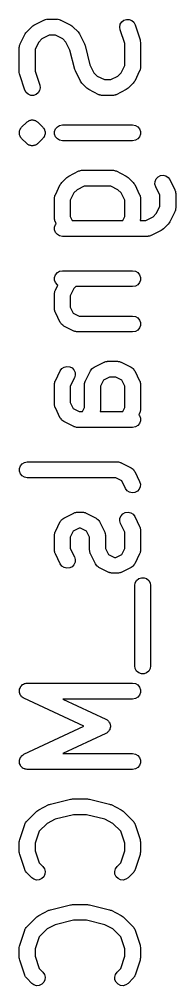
# Model space of a CAD drawing. Extents: x 98.6 to 179.6, y -142.3 to -46.5.
# Drawn here: x 117.99 to 119.47, y -114.81 to -105.66 of the extents above; entities that cross this region are included whole.
import ezdxf

# ---------------------------------------------------------------- set-up
doc = ezdxf.new("R2010")
doc.units = 0
doc.header["$MEASUREMENT"] = 0
doc.layers.add('BLACK', color=7, linetype='CONTINUOUS')

msp = doc.modelspace()

# ---------------------------------------------------------------- linework, layer by layer
at = {"layer": 'BLACK', "linetype": 'CONTINUOUS'}
for p, q in [((118.124, -105.717), (118.219, -105.669)), ((118.219, -105.669), (118.223, -105.668)), ((118.223, -105.668), (118.227, -105.666)), ((118.227, -105.666), (118.236, -105.664)), ((118.236, -105.664), (118.244, -105.661)), ((118.244, -105.661), (118.249, -105.662)), ((118.249, -105.662), (118.253, -105.661)), ((118.253, -105.661), (118.348, -105.661)), ((118.348, -105.661), (118.352, -105.662)), ((118.352, -105.662), (118.357, -105.661)), ((118.357, -105.661), (118.365, -105.664)), ((118.365, -105.664), (118.374, -105.666)), ((118.374, -105.666), (118.377, -105.668)), ((118.377, -105.668), (118.382, -105.669)), ((118.382, -105.669), (118.477, -105.717)), ((118.959, -105.686), (118.979, -105.67)), ((118.979, -105.67), (119.004, -105.662)), ((119.004, -105.662), (119.03, -105.663)), ((119.03, -105.663), (119.054, -105.672)), ((119.054, -105.672), (119.074, -105.689)), ((118.057, -105.778), (118.105, -105.731)), ((118.105, -105.731), (118.114, -105.724)), ((118.114, -105.724), (118.124, -105.717)), ((118.477, -105.717), (118.487, -105.724)), ((118.487, -105.724), (118.496, -105.731)), ((118.496, -105.731), (118.544, -105.778)), ((118.94, -105.734), (118.945, -105.708)), ((118.944, -105.76), (118.94, -105.734)), ((118.987, -105.891), (118.944, -105.76)), ((118.945, -105.708), (118.959, -105.686)), ((119.074, -105.689), (119.086, -105.712)), ((119.086, -105.712), (119.134, -105.855)), ((117.995, -105.893), (118.043, -105.798)), ((118.043, -105.798), (118.05, -105.788)), ((118.05, -105.788), (118.057, -105.778)), ((118.202, -105.845), (118.172, -105.876)), ((118.271, -105.811), (118.202, -105.845)), ((118.33, -105.811), (118.271, -105.811)), ((118.399, -105.845), (118.33, -105.811)), ((118.429, -105.876), (118.399, -105.845)), ((118.544, -105.778), (118.551, -105.788)), ((118.551, -105.788), (118.558, -105.798)), ((118.558, -105.798), (118.606, -105.893)), ((119.134, -105.855), (119.135, -105.867)), ((117.987, -105.926), (117.988, -105.922)), ((117.987, -106.165), (117.987, -105.926)), ((117.988, -105.918), (117.99, -105.909)), ((117.988, -105.922), (117.988, -105.918)), ((117.99, -105.909), (117.992, -105.901)), ((117.992, -105.901), (117.994, -105.897)), ((117.994, -105.897), (117.995, -105.893)), ((118.172, -105.876), (118.137, -105.944)), ((118.137, -105.944), (118.137, -106.152)), ((118.468, -105.953), (118.429, -105.876)), ((118.513, -106.135), (118.468, -105.953)), ((118.606, -105.893), (118.608, -105.901)), ((118.608, -105.901), (118.611, -105.908)), ((118.611, -105.908), (118.657, -106.091)), ((118.987, -106.099), (118.987, -105.891)), ((119.135, -105.867), (119.137, -105.879)), ((119.137, -105.879), (119.137, -106.117)), ((118.517, -106.143), (118.513, -106.135)), ((118.657, -106.091), (118.695, -106.168)), ((118.953, -106.168), (118.987, -106.099)), ((119.134, -106.134), (119.133, -106.143)), ((119.137, -106.126), (119.134, -106.134)), ((119.137, -106.117), (119.137, -106.121)), ((119.137, -106.121), (119.137, -106.126)), ((117.989, -106.176), (117.987, -106.165)), ((117.991, -106.188), (117.989, -106.176)), ((118.039, -106.331), (117.991, -106.188)), ((118.137, -106.152), (118.181, -106.284)), ((118.519, -106.15), (118.517, -106.143)), ((118.567, -106.246), (118.519, -106.15)), ((118.695, -106.168), (118.726, -106.198)), ((118.726, -106.198), (118.794, -106.232)), ((118.854, -106.232), (118.923, -106.198)), ((118.923, -106.198), (118.953, -106.168)), ((119.129, -106.15), (119.082, -106.246)), ((119.131, -106.146), (119.129, -106.15)), ((119.133, -106.143), (119.131, -106.146)), ((118.185, -106.309), (118.18, -106.335)), ((118.181, -106.284), (118.185, -106.309)), ((118.574, -106.255), (118.567, -106.246)), ((118.581, -106.265), (118.574, -106.255)), ((118.628, -106.313), (118.581, -106.265)), ((118.638, -106.32), (118.628, -106.313)), ((118.648, -106.327), (118.638, -106.32)), ((118.794, -106.232), (118.854, -106.232)), ((119.01, -106.32), (119.001, -106.327)), ((119.02, -106.313), (119.01, -106.32)), ((119.068, -106.265), (119.02, -106.313)), ((119.075, -106.255), (119.068, -106.265)), ((119.082, -106.246), (119.075, -106.255)), ((118.051, -106.354), (118.039, -106.331)), ((118.071, -106.371), (118.051, -106.354)), ((118.095, -106.381), (118.071, -106.371)), ((118.121, -106.382), (118.095, -106.381)), ((118.146, -106.373), (118.121, -106.382)), ((118.166, -106.357), (118.146, -106.373)), ((118.18, -106.335), (118.166, -106.357)), ((118.743, -106.375), (118.648, -106.327)), ((118.747, -106.376), (118.743, -106.375)), ((118.751, -106.378), (118.747, -106.376)), ((118.76, -106.379), (118.751, -106.378)), ((118.768, -106.382), (118.76, -106.379)), ((118.772, -106.382), (118.768, -106.382)), ((118.777, -106.382), (118.772, -106.382)), ((118.872, -106.382), (118.777, -106.382)), ((118.876, -106.382), (118.872, -106.382)), ((118.88, -106.382), (118.876, -106.382)), ((118.889, -106.379), (118.88, -106.382)), ((118.898, -106.378), (118.889, -106.379)), ((118.901, -106.376), (118.898, -106.378)), ((118.905, -106.375), (118.901, -106.376)), ((119.001, -106.327), (118.905, -106.375)), ((118.001, -106.693), (118.006, -106.688)), ((118.006, -106.688), (118.009, -106.683)), ((118.009, -106.683), (118.057, -106.635)), ((118.057, -106.635), (118.062, -106.632)), ((118.062, -106.632), (118.067, -106.627)), ((118.067, -106.627), (118.073, -106.624)), ((118.073, -106.624), (118.078, -106.62)), ((118.078, -106.62), (118.085, -106.619)), ((118.085, -106.619), (118.091, -106.616)), ((118.091, -106.616), (118.097, -106.615)), ((118.097, -106.615), (118.103, -106.614)), ((118.103, -106.614), (118.11, -106.614)), ((118.11, -106.614), (118.117, -106.614)), ((118.117, -106.614), (118.123, -106.615)), ((118.123, -106.615), (118.129, -106.616)), ((118.129, -106.616), (118.135, -106.619)), ((118.135, -106.619), (118.142, -106.62)), ((118.142, -106.62), (118.147, -106.624)), ((118.147, -106.624), (118.153, -106.627)), ((118.153, -106.627), (118.158, -106.632)), ((118.158, -106.632), (118.163, -106.635)), ((118.163, -106.635), (118.211, -106.683)), ((118.211, -106.683), (118.214, -106.688)), ((118.214, -106.688), (118.219, -106.693)), ((118.331, -106.698), (118.348, -106.679)), ((118.348, -106.679), (118.37, -106.666)), ((118.37, -106.666), (118.396, -106.661)), ((118.396, -106.661), (119.062, -106.661)), ((119.062, -106.661), (119.088, -106.666)), ((119.088, -106.666), (119.111, -106.679)), ((119.111, -106.679), (119.127, -106.698)), ((117.988, -106.729), (117.989, -106.726)), ((117.988, -106.736), (117.988, -106.729)), ((117.988, -106.743), (117.988, -106.736)), ((117.989, -106.746), (117.988, -106.743)), ((117.989, -106.723), (117.99, -106.72)), ((117.989, -106.726), (117.989, -106.723)), ((117.989, -106.749), (117.989, -106.746)), ((117.99, -106.752), (117.989, -106.749)), ((117.99, -106.717), (117.993, -106.711)), ((117.99, -106.72), (117.99, -106.717)), ((117.99, -106.755), (117.99, -106.752)), ((117.993, -106.761), (117.99, -106.755)), ((117.993, -106.711), (117.994, -106.704)), ((117.994, -106.768), (117.993, -106.761)), ((117.994, -106.704), (117.996, -106.702)), ((117.996, -106.77), (117.994, -106.768)), ((117.996, -106.702), (117.997, -106.698)), ((117.997, -106.773), (117.996, -106.77)), ((117.997, -106.698), (118, -106.696)), ((118, -106.776), (117.997, -106.773)), ((118, -106.696), (118.001, -106.693)), ((118.001, -106.779), (118, -106.776)), ((118.006, -106.784), (118.001, -106.779)), ((118.219, -106.779), (118.214, -106.784)), ((118.219, -106.693), (118.22, -106.696)), ((118.22, -106.776), (118.219, -106.779)), ((118.22, -106.696), (118.223, -106.698)), ((118.223, -106.773), (118.22, -106.776)), ((118.223, -106.698), (118.224, -106.702)), ((118.224, -106.77), (118.223, -106.773)), ((118.224, -106.702), (118.226, -106.704)), ((118.226, -106.768), (118.224, -106.77)), ((118.226, -106.704), (118.227, -106.711)), ((118.227, -106.761), (118.226, -106.768)), ((118.227, -106.711), (118.23, -106.717)), ((118.23, -106.755), (118.227, -106.761)), ((118.23, -106.717), (118.23, -106.72)), ((118.23, -106.72), (118.231, -106.723)), ((118.231, -106.749), (118.23, -106.752)), ((118.23, -106.752), (118.23, -106.755)), ((118.231, -106.723), (118.231, -106.726)), ((118.231, -106.726), (118.232, -106.729)), ((118.232, -106.743), (118.231, -106.746)), ((118.231, -106.746), (118.231, -106.749)), ((118.232, -106.729), (118.232, -106.736)), ((118.232, -106.736), (118.232, -106.743)), ((118.322, -106.723), (118.331, -106.698)), ((118.322, -106.749), (118.322, -106.723)), ((118.331, -106.773), (118.322, -106.749)), ((118.348, -106.793), (118.331, -106.773)), ((119.127, -106.773), (119.111, -106.793)), ((119.127, -106.698), (119.136, -106.723)), ((119.136, -106.749), (119.127, -106.773)), ((119.136, -106.723), (119.136, -106.749)), ((118.009, -106.789), (118.006, -106.784)), ((118.057, -106.837), (118.009, -106.789)), ((118.062, -106.84), (118.057, -106.837)), ((118.067, -106.845), (118.062, -106.84)), ((118.073, -106.848), (118.067, -106.845)), ((118.078, -106.852), (118.073, -106.848)), ((118.085, -106.853), (118.078, -106.852)), ((118.091, -106.856), (118.085, -106.853)), ((118.097, -106.857), (118.091, -106.856)), ((118.103, -106.858), (118.097, -106.857)), ((118.11, -106.858), (118.103, -106.858)), ((118.117, -106.858), (118.11, -106.858)), ((118.123, -106.857), (118.117, -106.858)), ((118.129, -106.856), (118.123, -106.857)), ((118.135, -106.853), (118.129, -106.856)), ((118.142, -106.852), (118.135, -106.853)), ((118.147, -106.848), (118.142, -106.852)), ((118.153, -106.845), (118.147, -106.848)), ((118.158, -106.84), (118.153, -106.845)), ((118.163, -106.837), (118.158, -106.84)), ((118.211, -106.789), (118.163, -106.837)), ((118.214, -106.784), (118.211, -106.789)), ((118.37, -106.806), (118.348, -106.793)), ((118.396, -106.811), (118.37, -106.806)), ((119.062, -106.811), (118.396, -106.811)), ((119.088, -106.806), (119.062, -106.811)), ((119.111, -106.793), (119.088, -106.806)), ((118.448, -107.152), (118.457, -107.145)), ((118.457, -107.145), (118.553, -107.097)), ((118.553, -107.097), (118.557, -107.096)), ((118.557, -107.096), (118.561, -107.094)), ((118.561, -107.094), (118.569, -107.093)), ((118.569, -107.093), (118.578, -107.09)), ((118.578, -107.09), (118.582, -107.09)), ((118.582, -107.09), (118.586, -107.09)), ((118.586, -107.09), (118.872, -107.09)), ((118.872, -107.09), (118.876, -107.09)), ((118.876, -107.09), (118.88, -107.09)), ((118.88, -107.09), (118.889, -107.093)), ((118.889, -107.093), (118.898, -107.094)), ((118.898, -107.094), (118.901, -107.096)), ((118.901, -107.096), (118.905, -107.097)), ((118.905, -107.097), (119.001, -107.145)), ((119.001, -107.145), (119.01, -107.152)), ((119.303, -107.152), (119.327, -107.14)), ((119.327, -107.14), (119.353, -107.137)), ((119.353, -107.137), (119.378, -107.143)), ((119.378, -107.143), (119.4, -107.158)), ((118.329, -107.322), (118.376, -107.226)), ((118.376, -107.226), (118.383, -107.217)), ((118.383, -107.217), (118.39, -107.207)), ((118.39, -107.207), (118.438, -107.159)), ((118.438, -107.159), (118.448, -107.152)), ((119.01, -107.152), (119.02, -107.159)), ((119.02, -107.159), (119.068, -107.207)), ((119.068, -107.207), (119.075, -107.217)), ((119.075, -107.217), (119.082, -107.226)), ((119.082, -107.226), (119.129, -107.322)), ((119.274, -107.221), (119.275, -107.195)), ((119.281, -107.246), (119.274, -107.221)), ((119.275, -107.195), (119.286, -107.171)), ((119.286, -107.171), (119.303, -107.152)), ((119.4, -107.158), (119.415, -107.179)), ((119.415, -107.179), (119.463, -107.274)), ((118.324, -107.338), (118.325, -107.329)), ((118.325, -107.329), (118.327, -107.326)), ((118.327, -107.326), (118.329, -107.322)), ((118.505, -107.304), (118.471, -107.373)), ((118.535, -107.274), (118.505, -107.304)), ((118.604, -107.24), (118.535, -107.274)), ((118.854, -107.24), (118.604, -107.24)), ((118.923, -107.274), (118.854, -107.24)), ((118.953, -107.304), (118.923, -107.274)), ((118.987, -107.373), (118.953, -107.304)), ((119.129, -107.322), (119.131, -107.326)), ((119.131, -107.326), (119.133, -107.329)), ((119.133, -107.329), (119.134, -107.338)), ((119.321, -107.325), (119.281, -107.246)), ((119.321, -107.433), (119.321, -107.325)), ((119.463, -107.274), (119.464, -107.278)), ((119.464, -107.278), (119.466, -107.282)), ((119.466, -107.282), (119.468, -107.29)), ((119.468, -107.29), (119.47, -107.299)), ((119.47, -107.299), (119.47, -107.303)), ((119.47, -107.303), (119.471, -107.307)), ((119.471, -107.307), (119.471, -107.45)), ((118.321, -107.346), (118.324, -107.338)), ((118.321, -107.351), (118.321, -107.346)), ((118.321, -107.355), (118.321, -107.351)), ((118.321, -107.546), (118.321, -107.355)), ((118.471, -107.373), (118.471, -107.528)), ((118.987, -107.528), (118.987, -107.373)), ((119.134, -107.338), (119.137, -107.346)), ((119.137, -107.346), (119.137, -107.351)), ((119.137, -107.351), (119.137, -107.355)), ((119.137, -107.355), (119.137, -107.546)), ((119.256, -107.532), (119.286, -107.501)), ((119.286, -107.501), (119.321, -107.433)), ((119.463, -107.484), (119.415, -107.579)), ((119.464, -107.48), (119.463, -107.484)), ((119.466, -107.476), (119.464, -107.48)), ((119.468, -107.467), (119.466, -107.476)), ((119.47, -107.459), (119.468, -107.467)), ((119.471, -107.45), (119.47, -107.455)), ((119.47, -107.455), (119.47, -107.459)), ((118.321, -107.55), (118.321, -107.546)), ((118.321, -107.554), (118.321, -107.55)), ((118.324, -107.563), (118.321, -107.554)), ((118.322, -107.628), (118.331, -107.603)), ((118.325, -107.571), (118.324, -107.563)), ((118.327, -107.575), (118.325, -107.571)), ((118.329, -107.579), (118.327, -107.575)), ((118.337, -107.596), (118.329, -107.579)), ((118.331, -107.603), (118.337, -107.596)), ((118.471, -107.528), (118.49, -107.566)), ((118.49, -107.566), (118.968, -107.566)), ((118.968, -107.566), (118.987, -107.528)), ((119.137, -107.554), (119.134, -107.563)), ((119.134, -107.563), (119.134, -107.566)), ((119.134, -107.566), (119.188, -107.566)), ((119.137, -107.546), (119.137, -107.55)), ((119.137, -107.55), (119.137, -107.554)), ((119.188, -107.566), (119.256, -107.532)), ((119.401, -107.599), (119.354, -107.646)), ((119.408, -107.589), (119.401, -107.599)), ((119.415, -107.579), (119.408, -107.589)), ((118.322, -107.654), (118.322, -107.628)), ((118.331, -107.678), (118.322, -107.654)), ((118.348, -107.698), (118.331, -107.678)), ((119.334, -107.66), (119.239, -107.708)), ((119.344, -107.653), (119.334, -107.66)), ((119.354, -107.646), (119.344, -107.653)), ((118.37, -107.711), (118.348, -107.698)), ((118.396, -107.716), (118.37, -107.711)), ((119.205, -107.716), (118.396, -107.716)), ((119.209, -107.715), (119.205, -107.716)), ((119.214, -107.715), (119.209, -107.715)), ((119.222, -107.713), (119.214, -107.715)), ((119.231, -107.711), (119.222, -107.713)), ((119.235, -107.709), (119.231, -107.711)), ((119.239, -107.708), (119.235, -107.709)), ((118.331, -108.079), (118.348, -108.059)), ((118.348, -108.059), (118.37, -108.046)), ((118.37, -108.046), (118.396, -108.042)), ((118.396, -108.042), (119.062, -108.042)), ((119.062, -108.042), (119.088, -108.046)), ((119.088, -108.046), (119.111, -108.059)), ((119.111, -108.059), (119.127, -108.079)), ((118.322, -108.104), (118.331, -108.079)), ((118.322, -108.13), (118.322, -108.104)), ((118.331, -108.154), (118.322, -108.13)), ((119.127, -108.079), (119.136, -108.104)), ((119.136, -108.13), (119.127, -108.154)), ((119.136, -108.104), (119.136, -108.13)), ((118.321, -108.251), (118.324, -108.243)), ((118.324, -108.243), (118.325, -108.234)), ((118.325, -108.234), (118.327, -108.23)), ((118.327, -108.23), (118.329, -108.226)), ((118.329, -108.226), (118.353, -108.178)), ((118.348, -108.174), (118.331, -108.154)), ((118.353, -108.178), (118.348, -108.174)), ((118.505, -108.209), (118.471, -108.278)), ((118.522, -108.192), (118.505, -108.209)), ((119.062, -108.192), (118.522, -108.192)), ((119.088, -108.187), (119.062, -108.192)), ((119.111, -108.174), (119.088, -108.187)), ((119.127, -108.154), (119.111, -108.174)), ((118.321, -108.256), (118.321, -108.251)), ((118.321, -108.26), (118.321, -108.256)), ((118.321, -108.403), (118.321, -108.26)), ((118.471, -108.278), (118.471, -108.385)), ((118.321, -108.407), (118.321, -108.403)), ((118.321, -108.411), (118.321, -108.407)), ((118.324, -108.42), (118.321, -108.411)), ((118.325, -108.428), (118.324, -108.42)), ((118.471, -108.385), (118.499, -108.442)), ((118.327, -108.432), (118.325, -108.428)), ((118.329, -108.436), (118.327, -108.432)), ((118.376, -108.531), (118.329, -108.436)), ((118.499, -108.442), (118.556, -108.471)), ((118.556, -108.471), (119.062, -108.471)), ((119.062, -108.471), (119.088, -108.475)), ((119.088, -108.475), (119.111, -108.488)), ((119.111, -108.488), (119.127, -108.508)), ((119.127, -108.508), (119.136, -108.532)), ((118.383, -108.54), (118.376, -108.531)), ((118.389, -108.549), (118.383, -108.54)), ((118.391, -108.551), (118.389, -108.549)), ((118.392, -108.552), (118.391, -108.551)), ((118.401, -108.558), (118.392, -108.552)), ((118.41, -108.565), (118.401, -108.558)), ((118.505, -108.613), (118.41, -108.565)), ((119.111, -108.603), (119.088, -108.616)), ((119.127, -108.583), (119.111, -108.603)), ((119.136, -108.559), (119.127, -108.583)), ((119.136, -108.532), (119.136, -108.559)), ((118.509, -108.614), (118.505, -108.613)), ((118.513, -108.616), (118.509, -108.614)), ((118.522, -108.618), (118.513, -108.616)), ((118.53, -108.62), (118.522, -108.618)), ((118.534, -108.62), (118.53, -108.62)), ((118.539, -108.621), (118.534, -108.62)), ((119.062, -108.621), (118.539, -108.621)), ((119.088, -108.616), (119.062, -108.621)), ((118.376, -108.988), (118.392, -108.967)), ((118.392, -108.967), (118.414, -108.953)), ((118.414, -108.953), (118.439, -108.947)), ((118.439, -108.947), (118.465, -108.95)), ((118.465, -108.95), (118.488, -108.961)), ((118.488, -108.961), (118.506, -108.98)), ((118.669, -108.979), (118.675, -108.97)), ((118.675, -108.97), (118.676, -108.969)), ((118.676, -108.969), (118.677, -108.967)), ((118.677, -108.967), (118.687, -108.961)), ((118.687, -108.961), (118.696, -108.955)), ((118.696, -108.955), (118.791, -108.907)), ((118.791, -108.907), (118.795, -108.906)), ((118.795, -108.906), (118.799, -108.904)), ((118.799, -108.904), (118.807, -108.902)), ((118.807, -108.902), (118.816, -108.9)), ((118.816, -108.9), (118.82, -108.9)), ((118.82, -108.9), (118.824, -108.899)), ((118.824, -108.899), (118.92, -108.899)), ((118.92, -108.899), (118.924, -108.9)), ((118.924, -108.9), (118.928, -108.9)), ((118.928, -108.9), (118.937, -108.902)), ((118.937, -108.902), (118.945, -108.904)), ((118.945, -108.904), (118.949, -108.906)), ((118.949, -108.906), (118.953, -108.907)), ((118.953, -108.907), (119.048, -108.955)), ((119.048, -108.955), (119.057, -108.961)), ((119.057, -108.961), (119.066, -108.967)), ((119.066, -108.967), (119.068, -108.969)), ((119.068, -108.969), (119.069, -108.97)), ((119.069, -108.97), (119.075, -108.979)), ((118.329, -109.083), (118.376, -108.988)), ((118.51, -109.055), (118.471, -109.135)), ((118.506, -108.98), (118.516, -109.004)), ((118.518, -109.03), (118.51, -109.055)), ((118.516, -109.004), (118.518, -109.03)), ((118.614, -109.083), (118.662, -108.988)), ((118.662, -108.988), (118.669, -108.979)), ((118.842, -109.049), (118.785, -109.078)), ((118.902, -109.049), (118.842, -109.049)), ((118.959, -109.078), (118.902, -109.049)), ((119.075, -108.979), (119.082, -108.988)), ((119.082, -108.988), (119.129, -109.083)), ((118.321, -109.108), (118.324, -109.1)), ((118.321, -109.113), (118.321, -109.108)), ((118.321, -109.117), (118.321, -109.113)), ((118.321, -109.307), (118.321, -109.117)), ((118.324, -109.1), (118.325, -109.091)), ((118.325, -109.091), (118.327, -109.088)), ((118.327, -109.088), (118.329, -109.083)), ((118.471, -109.135), (118.471, -109.29)), ((118.606, -109.117), (118.607, -109.113)), ((118.606, -109.337), (118.606, -109.117)), ((118.607, -109.108), (118.609, -109.1)), ((118.607, -109.113), (118.607, -109.108)), ((118.609, -109.1), (118.611, -109.091)), ((118.611, -109.091), (118.613, -109.088)), ((118.613, -109.088), (118.614, -109.083)), ((118.785, -109.078), (118.756, -109.135)), ((118.756, -109.135), (118.756, -109.355)), ((118.987, -109.135), (118.959, -109.078)), ((118.987, -109.337), (118.987, -109.135)), ((119.129, -109.083), (119.131, -109.088)), ((119.131, -109.088), (119.133, -109.091)), ((119.133, -109.091), (119.134, -109.1)), ((119.134, -109.1), (119.137, -109.108)), ((119.137, -109.108), (119.137, -109.113)), ((119.137, -109.113), (119.137, -109.117)), ((119.137, -109.117), (119.137, -109.355)), ((118.321, -109.312), (118.321, -109.307)), ((118.321, -109.316), (118.321, -109.312)), ((118.324, -109.324), (118.321, -109.316)), ((118.325, -109.333), (118.324, -109.324)), ((118.327, -109.337), (118.325, -109.333)), ((118.329, -109.341), (118.327, -109.337)), ((118.376, -109.436), (118.329, -109.341)), ((118.471, -109.29), (118.499, -109.347)), ((118.587, -109.375), (118.606, -109.337)), ((118.968, -109.375), (118.987, -109.337)), ((118.499, -109.347), (118.556, -109.375)), ((118.556, -109.375), (118.587, -109.375)), ((118.756, -109.364), (118.753, -109.372)), ((118.753, -109.372), (118.753, -109.375)), ((118.753, -109.375), (118.968, -109.375)), ((118.756, -109.355), (118.756, -109.359)), ((118.756, -109.359), (118.756, -109.364)), ((119.129, -109.389), (119.121, -109.405)), ((119.121, -109.405), (119.127, -109.413)), ((119.127, -109.413), (119.136, -109.437)), ((119.131, -109.384), (119.129, -109.389)), ((119.133, -109.381), (119.131, -109.384)), ((119.134, -109.372), (119.133, -109.381)), ((119.137, -109.364), (119.134, -109.372)), ((119.137, -109.355), (119.137, -109.359)), ((119.137, -109.359), (119.137, -109.364)), ((118.383, -109.445), (118.376, -109.436)), ((118.389, -109.454), (118.383, -109.445)), ((118.391, -109.455), (118.389, -109.454)), ((118.392, -109.457), (118.391, -109.455)), ((118.401, -109.463), (118.392, -109.457)), ((118.41, -109.47), (118.401, -109.463)), ((118.505, -109.517), (118.41, -109.47)), ((118.509, -109.519), (118.505, -109.517)), ((118.513, -109.521), (118.509, -109.519)), ((118.522, -109.522), (118.513, -109.521)), ((118.53, -109.525), (118.522, -109.522)), ((118.534, -109.525), (118.53, -109.525)), ((118.539, -109.525), (118.534, -109.525)), ((119.062, -109.525), (118.539, -109.525)), ((119.088, -109.521), (119.062, -109.525)), ((119.111, -109.508), (119.088, -109.521)), ((119.127, -109.488), (119.111, -109.508)), ((119.136, -109.463), (119.127, -109.488)), ((119.136, -109.437), (119.136, -109.463)), ((117.989, -109.913), (117.997, -109.889)), ((117.997, -109.889), (118.014, -109.869)), ((118.014, -109.869), (118.037, -109.856)), ((118.037, -109.856), (118.062, -109.851)), ((118.062, -109.851), (118.92, -109.851)), ((118.92, -109.851), (118.924, -109.852)), ((118.924, -109.852), (118.928, -109.852)), ((118.928, -109.852), (118.937, -109.854)), ((118.937, -109.854), (118.945, -109.856)), ((118.945, -109.856), (118.949, -109.858)), ((118.949, -109.858), (118.953, -109.859)), ((118.953, -109.859), (119.048, -109.907)), ((117.989, -109.939), (117.989, -109.913)), ((117.997, -109.964), (117.989, -109.939)), ((118.014, -109.984), (117.997, -109.964)), ((119.048, -109.907), (119.057, -109.914)), ((119.057, -109.914), (119.066, -109.92)), ((119.066, -109.92), (119.068, -109.921)), ((119.068, -109.921), (119.069, -109.923)), ((119.069, -109.923), (119.075, -109.932)), ((119.075, -109.932), (119.082, -109.941)), ((119.082, -109.941), (119.129, -110.036)), ((118.037, -109.997), (118.014, -109.984)), ((118.062, -110.001), (118.037, -109.997)), ((118.902, -110.001), (118.062, -110.001)), ((118.959, -110.03), (118.902, -110.001)), ((118.995, -110.103), (118.959, -110.03)), ((119.129, -110.036), (119.137, -110.061)), ((119.137, -110.061), (119.135, -110.087)), ((119.011, -110.124), (118.995, -110.103)), ((119.033, -110.138), (119.011, -110.124)), ((119.058, -110.144), (119.033, -110.138)), ((119.084, -110.141), (119.058, -110.144)), ((119.107, -110.13), (119.084, -110.141)), ((119.125, -110.111), (119.107, -110.13)), ((119.135, -110.087), (119.125, -110.111)), ((118.41, -110.383), (118.505, -110.336)), ((118.505, -110.336), (118.509, -110.334)), ((118.509, -110.334), (118.513, -110.332)), ((118.513, -110.332), (118.522, -110.331)), ((118.522, -110.331), (118.53, -110.328)), ((118.53, -110.328), (118.534, -110.328)), ((118.534, -110.328), (118.539, -110.328)), ((118.539, -110.328), (118.586, -110.328)), ((118.586, -110.328), (118.59, -110.328)), ((118.59, -110.328), (118.595, -110.328)), ((118.595, -110.328), (118.603, -110.331)), ((118.603, -110.331), (118.612, -110.332)), ((118.612, -110.332), (118.616, -110.334)), ((118.616, -110.334), (118.62, -110.336)), ((118.62, -110.336), (118.715, -110.383)), ((118.952, -110.361), (118.97, -110.342)), ((118.97, -110.342), (118.993, -110.331)), ((118.993, -110.331), (119.019, -110.328)), ((119.019, -110.328), (119.045, -110.334)), ((119.045, -110.334), (119.066, -110.348)), ((119.066, -110.348), (119.082, -110.369)), ((118.329, -110.512), (118.376, -110.417)), ((118.376, -110.417), (118.383, -110.408)), ((118.383, -110.408), (118.389, -110.399)), ((118.389, -110.399), (118.391, -110.397)), ((118.391, -110.397), (118.392, -110.396)), ((118.392, -110.396), (118.401, -110.39)), ((118.401, -110.39), (118.41, -110.383)), ((118.715, -110.383), (118.724, -110.39)), ((118.724, -110.39), (118.733, -110.396)), ((118.733, -110.396), (118.734, -110.397)), ((118.734, -110.397), (118.736, -110.399)), ((118.736, -110.399), (118.742, -110.408)), ((118.742, -110.408), (118.749, -110.417)), ((118.749, -110.417), (118.796, -110.512)), ((118.94, -110.411), (118.942, -110.385)), ((118.948, -110.436), (118.94, -110.411)), ((118.942, -110.385), (118.952, -110.361)), ((118.987, -110.516), (118.948, -110.436)), ((119.082, -110.369), (119.129, -110.464)), ((118.321, -110.537), (118.324, -110.529)), ((118.324, -110.529), (118.325, -110.52)), ((118.325, -110.52), (118.327, -110.516)), ((118.327, -110.516), (118.329, -110.512)), ((118.499, -110.506), (118.471, -110.563)), ((118.556, -110.478), (118.499, -110.506)), ((118.568, -110.478), (118.556, -110.478)), ((118.626, -110.506), (118.568, -110.478)), ((118.654, -110.563), (118.626, -110.506)), ((118.796, -110.512), (118.797, -110.516)), ((118.797, -110.516), (118.8, -110.52)), ((118.8, -110.52), (118.801, -110.529)), ((118.801, -110.529), (118.804, -110.537)), ((118.987, -110.671), (118.987, -110.516)), ((119.129, -110.464), (119.131, -110.469)), ((119.131, -110.469), (119.133, -110.472)), ((119.133, -110.472), (119.134, -110.481)), ((119.134, -110.481), (119.137, -110.489)), ((119.137, -110.489), (119.137, -110.494)), ((119.137, -110.494), (119.137, -110.498)), ((119.137, -110.498), (119.137, -110.688)), ((118.321, -110.541), (118.321, -110.537)), ((118.321, -110.546), (118.321, -110.541)), ((118.321, -110.688), (118.321, -110.546)), ((118.471, -110.563), (118.471, -110.671)), ((118.654, -110.688), (118.654, -110.563)), ((118.804, -110.537), (118.803, -110.541)), ((118.803, -110.541), (118.804, -110.546)), ((118.804, -110.546), (118.804, -110.671)), ((118.321, -110.693), (118.321, -110.688)), ((118.321, -110.697), (118.321, -110.693)), ((118.324, -110.705), (118.321, -110.697)), ((118.325, -110.714), (118.324, -110.705)), ((118.327, -110.718), (118.325, -110.714)), ((118.471, -110.671), (118.51, -110.75)), ((118.655, -110.693), (118.654, -110.688)), ((118.655, -110.697), (118.655, -110.693)), ((118.657, -110.705), (118.655, -110.697)), ((118.659, -110.714), (118.657, -110.705)), ((118.661, -110.718), (118.659, -110.714)), ((118.804, -110.671), (118.833, -110.728)), ((118.959, -110.728), (118.987, -110.671)), ((119.133, -110.714), (119.131, -110.718)), ((119.134, -110.705), (119.133, -110.714)), ((119.137, -110.697), (119.134, -110.705)), ((119.137, -110.688), (119.137, -110.693)), ((119.137, -110.693), (119.137, -110.697)), ((118.329, -110.722), (118.327, -110.718)), ((118.376, -110.817), (118.329, -110.722)), ((118.516, -110.801), (118.506, -110.825)), ((118.51, -110.75), (118.518, -110.775)), ((118.518, -110.775), (118.516, -110.801)), ((118.662, -110.722), (118.661, -110.718)), ((118.71, -110.817), (118.662, -110.722)), ((118.833, -110.728), (118.89, -110.756)), ((118.89, -110.756), (118.902, -110.756)), ((118.902, -110.756), (118.959, -110.728)), ((119.129, -110.722), (119.082, -110.817)), ((119.131, -110.718), (119.129, -110.722)), ((118.392, -110.838), (118.376, -110.817)), ((118.414, -110.852), (118.392, -110.838)), ((118.439, -110.858), (118.414, -110.852)), ((118.465, -110.856), (118.439, -110.858)), ((118.488, -110.844), (118.465, -110.856)), ((118.506, -110.825), (118.488, -110.844)), ((118.716, -110.826), (118.71, -110.817)), ((118.722, -110.835), (118.716, -110.826)), ((118.724, -110.836), (118.722, -110.835)), ((118.725, -110.838), (118.724, -110.836)), ((118.734, -110.844), (118.725, -110.838)), ((118.743, -110.851), (118.734, -110.844)), ((118.838, -110.898), (118.743, -110.851)), ((118.843, -110.9), (118.838, -110.898)), ((118.953, -110.898), (118.949, -110.9)), ((119.048, -110.851), (118.953, -110.898)), ((119.057, -110.844), (119.048, -110.851)), ((119.066, -110.838), (119.057, -110.844)), ((119.068, -110.836), (119.066, -110.838)), ((119.069, -110.835), (119.068, -110.836)), ((119.075, -110.826), (119.069, -110.835)), ((119.082, -110.817), (119.075, -110.826)), ((118.846, -110.902), (118.843, -110.9)), ((118.855, -110.903), (118.846, -110.902)), ((118.863, -110.906), (118.855, -110.903)), ((118.868, -110.905), (118.863, -110.906)), ((118.872, -110.906), (118.868, -110.905)), ((118.92, -110.906), (118.872, -110.906)), ((118.924, -110.905), (118.92, -110.906)), ((118.928, -110.906), (118.924, -110.905)), ((118.937, -110.903), (118.928, -110.906)), ((118.945, -110.902), (118.937, -110.903)), ((118.949, -110.9), (118.945, -110.902)), ((119.087, -110.996), (119.1, -110.974)), ((119.1, -110.974), (119.12, -110.957)), ((119.12, -110.957), (119.145, -110.948)), ((119.145, -110.948), (119.171, -110.948)), ((119.171, -110.948), (119.195, -110.957)), ((119.195, -110.957), (119.215, -110.974)), ((119.215, -110.974), (119.228, -110.996)), ((119.083, -111.022), (119.087, -110.996)), ((119.083, -111.784), (119.083, -111.022)), ((119.228, -110.996), (119.233, -111.022)), ((119.233, -111.022), (119.233, -111.784)), ((119.087, -111.809), (119.083, -111.784)), ((119.1, -111.832), (119.087, -111.809)), ((119.228, -111.809), (119.215, -111.832)), ((119.233, -111.784), (119.228, -111.809)), ((119.12, -111.849), (119.1, -111.832)), ((119.145, -111.857), (119.12, -111.849)), ((119.171, -111.857), (119.145, -111.857)), ((119.195, -111.849), (119.171, -111.857)), ((119.215, -111.832), (119.195, -111.849)), ((117.99, -112.002), (117.994, -111.993)), ((117.994, -111.993), (117.997, -111.984)), ((117.997, -111.984), (118, -111.982)), ((118, -111.982), (118.001, -111.979)), ((118.001, -111.979), (118.008, -111.972)), ((118.008, -111.972), (118.014, -111.964)), ((118.014, -111.964), (118.017, -111.963)), ((118.017, -111.963), (118.019, -111.96)), ((118.019, -111.96), (118.028, -111.956)), ((118.028, -111.956), (118.037, -111.951)), ((118.037, -111.951), (118.04, -111.951)), ((118.04, -111.951), (118.043, -111.949)), ((118.043, -111.949), (118.053, -111.948)), ((118.053, -111.948), (118.062, -111.947)), ((118.062, -111.947), (119.062, -111.947)), ((119.062, -111.947), (119.088, -111.951)), ((119.088, -111.951), (119.111, -111.964)), ((119.111, -111.964), (119.127, -111.984)), ((119.127, -111.984), (119.136, -112.009)), ((117.988, -112.028), (117.989, -112.018)), ((117.989, -112.031), (117.988, -112.028)), ((117.989, -112.009), (117.99, -112.006)), ((117.989, -112.018), (117.989, -112.009)), ((117.989, -112.035), (117.989, -112.031)), ((117.992, -112.044), (117.989, -112.035)), ((117.99, -112.006), (117.99, -112.002)), ((117.994, -112.053), (117.992, -112.044)), ((117.996, -112.056), (117.994, -112.053)), ((117.997, -112.059), (117.996, -112.056)), ((118.004, -112.067), (117.997, -112.059)), ((118.009, -112.075), (118.004, -112.067)), ((118.012, -112.077), (118.009, -112.075)), ((118.014, -112.079), (118.012, -112.077)), ((118.023, -112.084), (118.014, -112.079)), ((118.031, -112.09), (118.023, -112.084)), ((119.111, -112.079), (119.088, -112.092)), ((119.127, -112.059), (119.111, -112.079)), ((119.136, -112.035), (119.127, -112.059)), ((119.136, -112.009), (119.136, -112.035)), ((118.599, -112.355), (118.031, -112.09)), ((119.062, -112.097), (118.4, -112.097)), ((118.4, -112.097), (118.808, -112.287)), ((119.088, -112.092), (119.062, -112.097)), ((118.031, -112.62), (118.599, -112.355)), ((118.808, -112.287), (118.814, -112.291)), ((118.814, -112.291), (118.82, -112.294)), ((118.82, -112.294), (118.824, -112.298)), ((118.824, -112.298), (118.83, -112.302)), ((118.83, -112.302), (118.833, -112.307)), ((118.833, -112.307), (118.838, -112.312)), ((118.838, -112.312), (118.841, -112.318)), ((118.841, -112.318), (118.845, -112.323)), ((118.845, -112.323), (118.846, -112.33)), ((118.846, -112.33), (118.849, -112.336)), ((118.849, -112.336), (118.85, -112.342)), ((118.85, -112.342), (118.851, -112.349)), ((118.851, -112.362), (118.85, -112.368)), ((118.851, -112.349), (118.851, -112.355)), ((118.851, -112.355), (118.851, -112.362)), ((118.808, -112.423), (118.4, -112.613)), ((118.814, -112.419), (118.808, -112.423)), ((118.82, -112.416), (118.814, -112.419)), ((118.824, -112.412), (118.82, -112.416)), ((118.83, -112.408), (118.824, -112.412)), ((118.833, -112.403), (118.83, -112.408)), ((118.838, -112.398), (118.833, -112.403)), ((118.841, -112.392), (118.838, -112.398)), ((118.845, -112.387), (118.841, -112.392)), ((118.846, -112.38), (118.845, -112.387)), ((118.849, -112.374), (118.846, -112.38)), ((118.85, -112.368), (118.849, -112.374)), ((118.004, -112.643), (118.009, -112.635)), ((118.009, -112.635), (118.012, -112.633)), ((118.012, -112.633), (118.014, -112.631)), ((118.014, -112.631), (118.023, -112.626)), ((118.023, -112.626), (118.031, -112.62)), ((118.4, -112.613), (119.062, -112.613)), ((119.062, -112.613), (119.088, -112.618)), ((119.088, -112.618), (119.111, -112.631)), ((119.111, -112.631), (119.127, -112.651)), ((117.988, -112.682), (117.989, -112.679)), ((117.989, -112.692), (117.988, -112.682)), ((117.989, -112.675), (117.992, -112.666)), ((117.989, -112.679), (117.989, -112.675)), ((117.989, -112.701), (117.989, -112.692)), ((117.99, -112.705), (117.989, -112.701)), ((117.99, -112.708), (117.99, -112.705)), ((117.994, -112.717), (117.99, -112.708)), ((117.992, -112.666), (117.994, -112.657)), ((117.994, -112.657), (117.996, -112.654)), ((117.997, -112.726), (117.994, -112.717)), ((117.996, -112.654), (117.997, -112.651)), ((117.997, -112.651), (118.004, -112.643)), ((118, -112.728), (117.997, -112.726)), ((118.001, -112.731), (118, -112.728)), ((119.127, -112.726), (119.111, -112.746)), ((119.127, -112.651), (119.136, -112.675)), ((119.136, -112.701), (119.127, -112.726)), ((119.136, -112.675), (119.136, -112.701)), ((118.008, -112.738), (118.001, -112.731)), ((118.014, -112.746), (118.008, -112.738)), ((118.017, -112.747), (118.014, -112.746)), ((118.019, -112.75), (118.017, -112.747)), ((118.028, -112.754), (118.019, -112.75)), ((118.037, -112.759), (118.028, -112.754)), ((118.04, -112.759), (118.037, -112.759)), ((118.043, -112.761), (118.04, -112.759)), ((118.053, -112.762), (118.043, -112.761)), ((118.062, -112.763), (118.053, -112.762)), ((119.062, -112.763), (118.062, -112.763)), ((119.088, -112.759), (119.062, -112.763)), ((119.111, -112.746), (119.088, -112.759)), ((118.275, -113.095), (118.282, -113.092)), ((118.282, -113.092), (118.473, -113.044)), ((118.473, -113.044), (118.482, -113.044)), ((118.482, -113.044), (118.491, -113.042)), ((118.491, -113.042), (118.634, -113.042)), ((118.634, -113.042), (118.643, -113.044)), ((118.643, -113.044), (118.652, -113.044)), ((118.652, -113.044), (118.842, -113.092)), ((118.842, -113.092), (118.85, -113.095)), ((118.057, -113.254), (118.152, -113.159)), ((118.152, -113.159), (118.162, -113.152)), ((118.162, -113.152), (118.172, -113.145)), ((118.172, -113.145), (118.267, -113.097)), ((118.267, -113.097), (118.275, -113.095)), ((118.85, -113.095), (118.858, -113.097)), ((118.858, -113.097), (118.953, -113.145)), ((118.953, -113.145), (118.963, -113.152)), ((118.963, -113.152), (118.973, -113.159)), ((118.973, -113.159), (119.068, -113.254)), ((118.041, -113.28), (118.042, -113.276)), ((118.042, -113.276), (118.047, -113.269)), ((118.047, -113.269), (118.051, -113.261)), ((118.051, -113.261), (118.054, -113.258)), ((118.054, -113.258), (118.057, -113.254)), ((118.25, -113.274), (118.176, -113.348)), ((118.327, -113.235), (118.25, -113.274)), ((118.5, -113.192), (118.327, -113.235)), ((118.625, -113.192), (118.5, -113.192)), ((118.798, -113.235), (118.625, -113.192)), ((118.875, -113.274), (118.798, -113.235)), ((118.949, -113.348), (118.875, -113.274)), ((119.068, -113.254), (119.07, -113.258)), ((119.07, -113.258), (119.074, -113.261)), ((119.074, -113.261), (119.078, -113.269)), ((119.078, -113.269), (119.083, -113.276)), ((119.083, -113.276), (119.084, -113.28)), ((117.991, -113.427), (118.039, -113.284)), ((118.039, -113.284), (118.041, -113.28)), ((118.176, -113.348), (118.137, -113.462)), ((118.987, -113.462), (118.949, -113.348)), ((119.084, -113.28), (119.086, -113.284)), ((119.086, -113.284), (119.134, -113.427)), ((117.987, -113.45), (117.989, -113.438)), ((117.987, -113.546), (117.987, -113.45)), ((117.989, -113.438), (117.991, -113.427)), ((119.134, -113.427), (119.135, -113.438)), ((119.135, -113.438), (119.137, -113.45)), ((119.137, -113.45), (119.137, -113.546)), ((117.989, -113.557), (117.987, -113.546)), ((118.137, -113.462), (118.137, -113.533)), ((118.137, -113.533), (118.176, -113.648)), ((118.949, -113.648), (118.987, -113.533)), ((118.987, -113.533), (118.987, -113.462)), ((119.137, -113.546), (119.135, -113.557)), ((117.991, -113.569), (117.989, -113.557)), ((118.039, -113.712), (117.991, -113.569)), ((119.134, -113.569), (119.086, -113.712)), ((119.135, -113.557), (119.134, -113.569)), ((118.041, -113.716), (118.039, -113.712)), ((118.042, -113.72), (118.041, -113.716)), ((118.047, -113.727), (118.042, -113.72)), ((118.051, -113.735), (118.047, -113.727)), ((118.176, -113.648), (118.211, -113.683)), ((118.211, -113.683), (118.226, -113.704)), ((118.226, -113.704), (118.232, -113.729)), ((118.232, -113.729), (118.23, -113.755)), ((118.892, -113.729), (118.899, -113.704)), ((118.895, -113.755), (118.892, -113.729)), ((118.899, -113.704), (118.914, -113.683)), ((118.914, -113.683), (118.949, -113.648)), ((119.078, -113.727), (119.074, -113.735)), ((119.083, -113.72), (119.078, -113.727)), ((119.084, -113.716), (119.083, -113.72)), ((119.086, -113.712), (119.084, -113.716)), ((118.054, -113.738), (118.051, -113.735)), ((118.057, -113.741), (118.054, -113.738)), ((118.105, -113.789), (118.057, -113.741)), ((118.126, -113.804), (118.105, -113.789)), ((118.151, -113.811), (118.126, -113.804)), ((118.177, -113.808), (118.151, -113.811)), ((118.201, -113.797), (118.177, -113.808)), ((118.219, -113.779), (118.201, -113.797)), ((118.23, -113.755), (118.219, -113.779)), ((118.906, -113.779), (118.895, -113.755)), ((118.924, -113.797), (118.906, -113.779)), ((118.948, -113.808), (118.924, -113.797)), ((118.974, -113.811), (118.948, -113.808)), ((118.999, -113.804), (118.974, -113.811)), ((119.02, -113.789), (118.999, -113.804)), ((119.068, -113.741), (119.02, -113.789)), ((119.07, -113.738), (119.068, -113.741)), ((119.074, -113.735), (119.07, -113.738)), ((118.172, -114.145), (118.267, -114.097)), ((118.267, -114.097), (118.275, -114.095)), ((118.275, -114.095), (118.282, -114.092)), ((118.282, -114.092), (118.473, -114.044)), ((118.473, -114.044), (118.482, -114.044)), ((118.482, -114.044), (118.491, -114.042)), ((118.491, -114.042), (118.634, -114.042)), ((118.634, -114.042), (118.643, -114.044)), ((118.643, -114.044), (118.652, -114.044)), ((118.652, -114.044), (118.842, -114.092)), ((118.842, -114.092), (118.85, -114.095)), ((118.85, -114.095), (118.858, -114.097)), ((118.858, -114.097), (118.953, -114.145)), ((118.057, -114.254), (118.152, -114.159)), ((118.152, -114.159), (118.162, -114.152)), ((118.162, -114.152), (118.172, -114.145)), ((118.5, -114.192), (118.327, -114.235)), ((118.625, -114.192), (118.5, -114.192)), ((118.798, -114.235), (118.625, -114.192)), ((118.953, -114.145), (118.963, -114.152)), ((118.963, -114.152), (118.973, -114.159)), ((118.973, -114.159), (119.068, -114.254)), ((118.039, -114.284), (118.041, -114.28)), ((118.041, -114.28), (118.042, -114.276)), ((118.042, -114.276), (118.047, -114.269)), ((118.047, -114.269), (118.051, -114.261)), ((118.051, -114.261), (118.054, -114.258)), ((118.054, -114.258), (118.057, -114.254)), ((118.25, -114.274), (118.176, -114.348)), ((118.327, -114.235), (118.25, -114.274)), ((118.875, -114.274), (118.798, -114.235)), ((118.949, -114.348), (118.875, -114.274)), ((119.068, -114.254), (119.07, -114.258)), ((119.07, -114.258), (119.074, -114.261)), ((119.074, -114.261), (119.078, -114.269)), ((119.078, -114.269), (119.083, -114.276)), ((119.083, -114.276), (119.084, -114.28)), ((119.084, -114.28), (119.086, -114.284)), ((117.991, -114.427), (118.039, -114.284)), ((118.176, -114.348), (118.137, -114.462)), ((118.987, -114.462), (118.949, -114.348)), ((119.086, -114.284), (119.134, -114.427)), ((117.987, -114.45), (117.989, -114.438)), ((117.987, -114.546), (117.987, -114.45)), ((117.989, -114.438), (117.991, -114.427)), ((118.137, -114.462), (118.137, -114.533)), ((118.987, -114.533), (118.987, -114.462)), ((119.134, -114.427), (119.135, -114.438)), ((119.135, -114.438), (119.137, -114.45)), ((119.137, -114.45), (119.137, -114.546)), ((117.989, -114.557), (117.987, -114.546)), ((117.991, -114.569), (117.989, -114.557)), ((118.137, -114.533), (118.176, -114.648)), ((118.949, -114.648), (118.987, -114.533)), ((119.135, -114.557), (119.134, -114.569)), ((119.137, -114.546), (119.135, -114.557)), ((118.039, -114.712), (117.991, -114.569)), ((118.176, -114.648), (118.211, -114.683)), ((118.914, -114.683), (118.949, -114.648)), ((119.134, -114.569), (119.086, -114.712)), ((118.041, -114.716), (118.039, -114.712)), ((118.042, -114.72), (118.041, -114.716)), ((118.047, -114.727), (118.042, -114.72)), ((118.051, -114.735), (118.047, -114.727)), ((118.054, -114.738), (118.051, -114.735)), ((118.057, -114.741), (118.054, -114.738)), ((118.105, -114.789), (118.057, -114.741)), ((118.211, -114.683), (118.226, -114.704)), ((118.226, -114.704), (118.232, -114.729)), ((118.232, -114.729), (118.23, -114.755)), ((118.892, -114.729), (118.899, -114.704)), ((118.895, -114.755), (118.892, -114.729)), ((118.899, -114.704), (118.914, -114.683)), ((119.068, -114.741), (119.02, -114.789)), ((119.07, -114.738), (119.068, -114.741)), ((119.074, -114.735), (119.07, -114.738)), ((119.078, -114.727), (119.074, -114.735)), ((119.083, -114.72), (119.078, -114.727)), ((119.084, -114.716), (119.083, -114.72)), ((119.086, -114.712), (119.084, -114.716)), ((118.126, -114.804), (118.105, -114.789)), ((118.151, -114.811), (118.126, -114.804)), ((118.177, -114.808), (118.151, -114.811)), ((118.201, -114.797), (118.177, -114.808)), ((118.219, -114.779), (118.201, -114.797)), ((118.23, -114.755), (118.219, -114.779)), ((118.906, -114.779), (118.895, -114.755)), ((118.924, -114.797), (118.906, -114.779)), ((118.948, -114.808), (118.924, -114.797)), ((118.974, -114.811), (118.948, -114.808)), ((118.999, -114.804), (118.974, -114.811)), ((119.02, -114.789), (118.999, -114.804))]:
    msp.add_line(p, q, dxfattribs=at)

doc.saveas('drawing.dxf')
